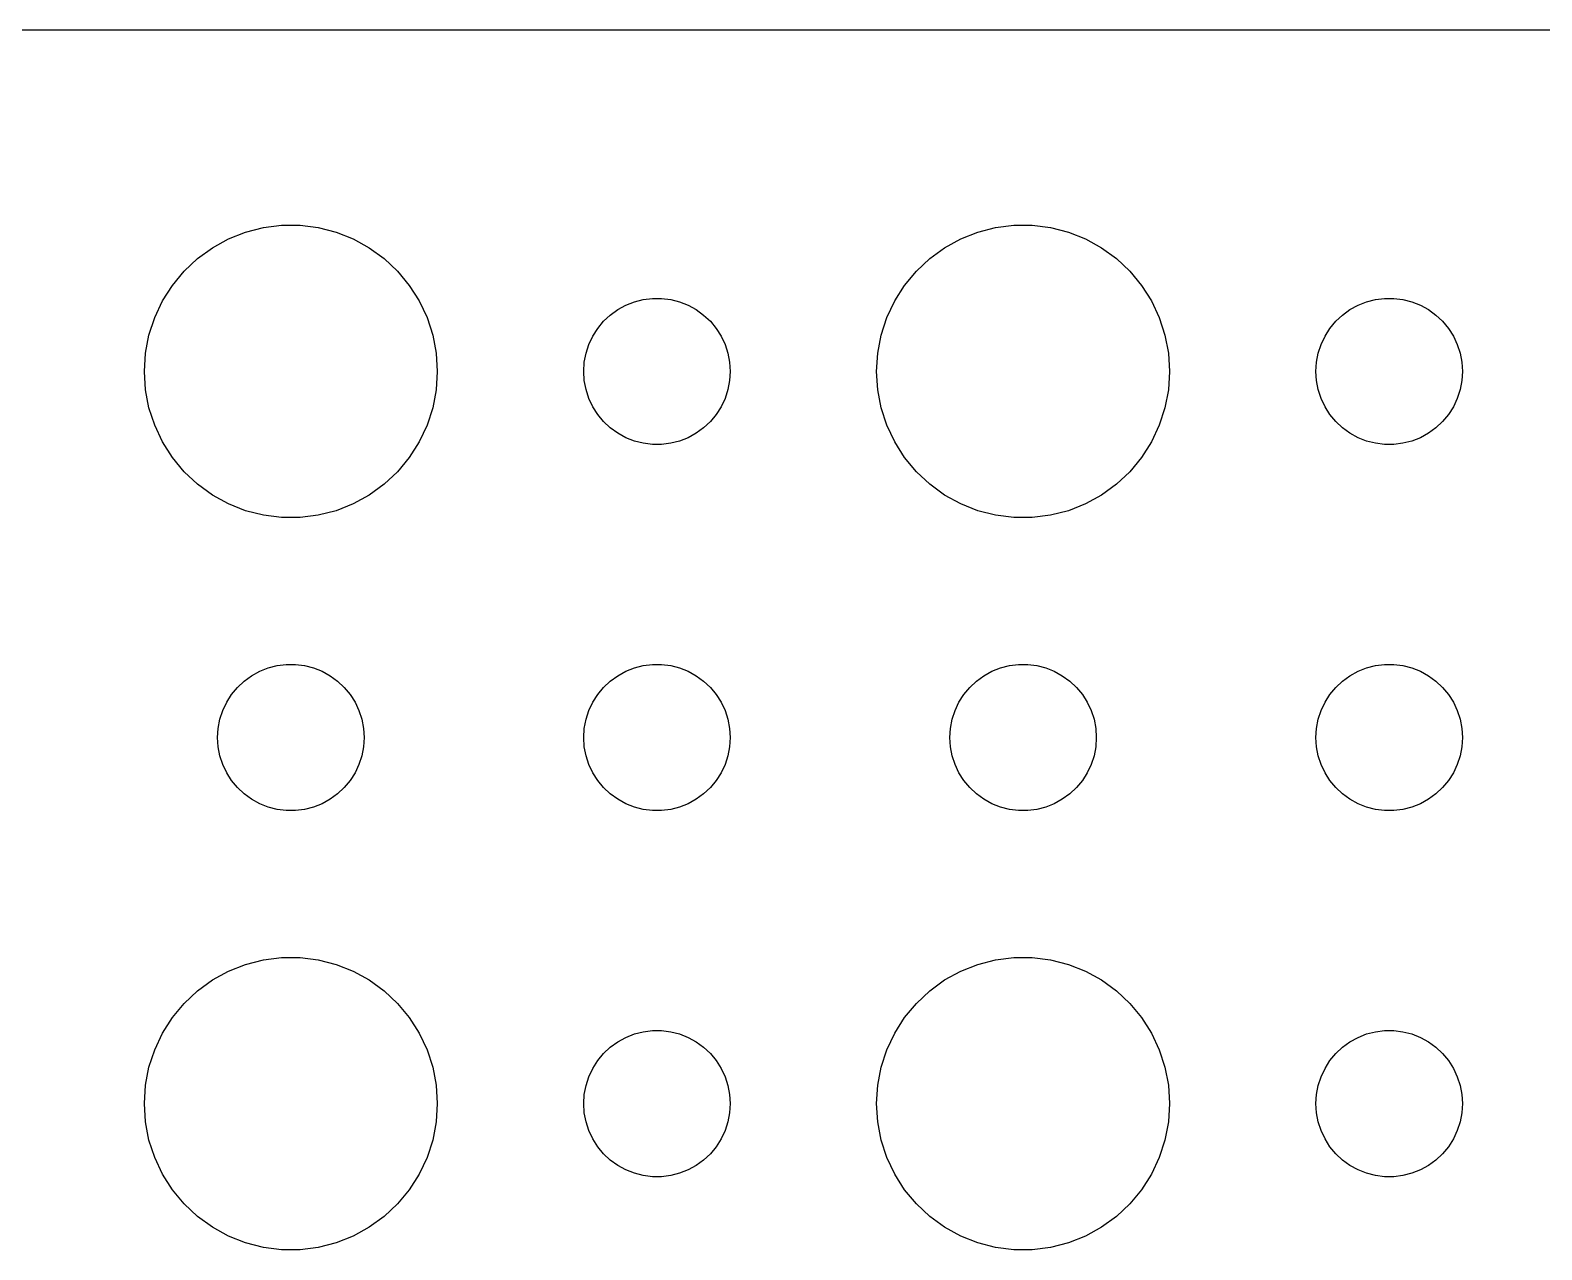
# Model space of a CAD drawing. Header units: metres. Extents: x -134 to 134, y 518 to 1078.
# Drawn here: x 32.16 to 63.12, y 825.01 to 849.99 of the extents above; entities that cross this region are included whole.
import ezdxf

# ---------------------------------------------------------------- set-up
doc = ezdxf.new("R2010")
doc.units = ezdxf.units.M

msp = doc.modelspace()

# ---------------------------------------------------------------- linework, layer by layer
for p, q in [((129.814, 849.99), (-129.814, 849.99)), ((36.5729, 845.853), (36.9379, 845.947)), ((36.9379, 845.947), (37.3116, 845.994)), ((37.3116, 845.994), (37.6884, 845.994)), ((37.6884, 845.994), (38.0621, 845.947)), ((38.0621, 845.947), (38.427, 845.853)), ((51.5729, 845.853), (51.9379, 845.947)), ((51.9379, 845.947), (52.3116, 845.994)), ((52.3116, 845.994), (52.6884, 845.994)), ((52.6884, 845.994), (53.0621, 845.947)), ((53.0621, 845.947), (53.427, 845.853)), ((35.8925, 845.533), (36.2227, 845.714)), ((36.2227, 845.714), (36.5729, 845.853)), ((38.427, 845.853), (38.7773, 845.714)), ((38.7773, 845.714), (39.1075, 845.533)), ((50.8925, 845.533), (51.2227, 845.714)), ((51.2227, 845.714), (51.5729, 845.853)), ((53.427, 845.853), (53.7773, 845.714)), ((53.7773, 845.714), (54.1075, 845.533)), ((35.3131, 845.054), (35.5877, 845.312)), ((35.5877, 845.312), (35.8925, 845.533)), ((39.1075, 845.533), (39.4123, 845.312)), ((39.4123, 845.312), (39.6869, 845.054)), ((50.3131, 845.054), (50.5877, 845.312)), ((50.5877, 845.312), (50.8925, 845.533)), ((54.1075, 845.533), (54.4123, 845.312)), ((54.4123, 845.312), (54.6869, 845.054)), ((35.0729, 844.763), (35.3131, 845.054)), ((39.6869, 845.054), (39.927, 844.763)), ((50.0729, 844.763), (50.3131, 845.054)), ((54.6869, 845.054), (54.927, 844.763)), ((34.8711, 844.445), (35.0729, 844.763)), ((39.927, 844.763), (40.1289, 844.445)), ((49.8711, 844.445), (50.0729, 844.763)), ((54.927, 844.763), (55.1289, 844.445)), ((34.7107, 844.104), (34.8711, 844.445)), ((40.1289, 844.445), (40.2893, 844.104)), ((44.3613, 844.357), (44.5365, 844.427)), ((44.5365, 844.427), (44.7189, 844.473)), ((44.7189, 844.473), (44.9058, 844.497)), ((44.9058, 844.497), (45.0942, 844.497)), ((45.0942, 844.497), (45.2811, 844.473)), ((45.2811, 844.473), (45.4635, 844.427)), ((45.4635, 844.427), (45.6387, 844.357)), ((49.7107, 844.104), (49.8711, 844.445)), ((55.1289, 844.445), (55.2893, 844.104)), ((59.3613, 844.357), (59.5365, 844.427)), ((59.5365, 844.427), (59.7189, 844.473)), ((59.7189, 844.473), (59.9058, 844.497)), ((59.9058, 844.497), (60.0942, 844.497)), ((60.0942, 844.497), (60.2811, 844.473)), ((60.2811, 844.473), (60.4635, 844.427)), ((60.4635, 844.427), (60.6387, 844.357)), ((34.5942, 843.746), (34.7107, 844.104)), ((40.2893, 844.104), (40.4057, 843.746)), ((43.9065, 844.027), (44.0439, 844.156)), ((44.0439, 844.156), (44.1963, 844.266)), ((44.1963, 844.266), (44.3613, 844.357)), ((45.6387, 844.357), (45.8037, 844.266)), ((45.8037, 844.266), (45.9561, 844.156)), ((45.9561, 844.156), (46.0934, 844.027)), ((49.5942, 843.746), (49.7107, 844.104)), ((55.2893, 844.104), (55.4057, 843.746)), ((58.9065, 844.027), (59.0439, 844.156)), ((59.0439, 844.156), (59.1963, 844.266)), ((59.1963, 844.266), (59.3613, 844.357)), ((60.6387, 844.357), (60.8037, 844.266)), ((60.8037, 844.266), (60.9561, 844.156)), ((60.9561, 844.156), (61.0934, 844.027)), ((43.6855, 843.723), (43.7865, 843.882)), ((43.7865, 843.882), (43.9065, 844.027)), ((46.0934, 844.027), (46.2135, 843.882)), ((46.2135, 843.882), (46.3145, 843.723)), ((58.6855, 843.723), (58.7865, 843.882)), ((58.7865, 843.882), (58.9065, 844.027)), ((61.0934, 844.027), (61.2135, 843.882)), ((61.2135, 843.882), (61.3145, 843.723)), ((34.5237, 843.376), (34.5942, 843.746)), ((40.4057, 843.746), (40.4763, 843.376)), ((43.5471, 843.373), (43.6053, 843.552)), ((43.6053, 843.552), (43.6855, 843.723)), ((46.3145, 843.723), (46.3947, 843.552)), ((46.3947, 843.552), (46.4529, 843.373)), ((49.5237, 843.376), (49.5942, 843.746)), ((55.4057, 843.746), (55.4763, 843.376)), ((58.5471, 843.373), (58.6053, 843.552)), ((58.6053, 843.552), (58.6855, 843.723)), ((61.3145, 843.723), (61.3947, 843.552)), ((61.3947, 843.552), (61.4529, 843.373)), ((34.5, 843), (34.5237, 843.376)), ((40.4763, 843.376), (40.5, 843)), ((43.5, 843), (43.5118, 843.188)), ((43.5118, 843.188), (43.5471, 843.373)), ((46.4529, 843.373), (46.4882, 843.188)), ((46.4882, 843.188), (46.5, 843)), ((49.5, 843), (49.5237, 843.376)), ((55.4763, 843.376), (55.5, 843)), ((58.5, 843), (58.5118, 843.188)), ((58.5118, 843.188), (58.5471, 843.373)), ((61.4529, 843.373), (61.4882, 843.188)), ((61.4882, 843.188), (61.5, 843)), ((34.5237, 842.624), (34.5, 843)), ((40.5, 843), (40.4763, 842.624)), ((43.5118, 842.812), (43.5, 843)), ((46.5, 843), (46.4882, 842.812)), ((49.5237, 842.624), (49.5, 843)), ((55.5, 843), (55.4763, 842.624)), ((58.5118, 842.812), (58.5, 843)), ((61.5, 843), (61.4882, 842.812)), ((34.5942, 842.254), (34.5237, 842.624)), ((40.4763, 842.624), (40.4057, 842.254)), ((43.5471, 842.627), (43.5118, 842.812)), ((43.6053, 842.448), (43.5471, 842.627)), ((46.4529, 842.627), (46.3947, 842.448)), ((46.4882, 842.812), (46.4529, 842.627)), ((49.5942, 842.254), (49.5237, 842.624)), ((55.4763, 842.624), (55.4057, 842.254)), ((58.5471, 842.627), (58.5118, 842.812)), ((58.6053, 842.448), (58.5471, 842.627)), ((61.4529, 842.627), (61.3947, 842.448)), ((61.4882, 842.812), (61.4529, 842.627)), ((34.7107, 841.896), (34.5942, 842.254)), ((40.4057, 842.254), (40.2893, 841.896)), ((43.6855, 842.277), (43.6053, 842.448)), ((43.7865, 842.118), (43.6855, 842.277)), ((46.3145, 842.277), (46.2135, 842.118)), ((46.3947, 842.448), (46.3145, 842.277)), ((49.7107, 841.896), (49.5942, 842.254)), ((55.4057, 842.254), (55.2893, 841.896)), ((58.6855, 842.277), (58.6053, 842.448)), ((58.7865, 842.118), (58.6855, 842.277)), ((61.3145, 842.277), (61.2135, 842.118)), ((61.3947, 842.448), (61.3145, 842.277)), ((43.9065, 841.973), (43.7865, 842.118)), ((44.0439, 841.844), (43.9065, 841.973)), ((46.0934, 841.973), (45.9561, 841.844)), ((46.2135, 842.118), (46.0934, 841.973)), ((58.9065, 841.973), (58.7865, 842.118)), ((59.0439, 841.844), (58.9065, 841.973)), ((61.0934, 841.973), (60.9561, 841.844)), ((61.2135, 842.118), (61.0934, 841.973)), ((34.8711, 841.555), (34.7107, 841.896)), ((40.2893, 841.896), (40.1289, 841.555)), ((44.1963, 841.734), (44.0439, 841.844)), ((44.3613, 841.643), (44.1963, 841.734)), ((44.5365, 841.573), (44.3613, 841.643)), ((45.6387, 841.643), (45.4635, 841.573)), ((45.8037, 841.734), (45.6387, 841.643)), ((45.9561, 841.844), (45.8037, 841.734)), ((49.8711, 841.555), (49.7107, 841.896)), ((55.2893, 841.896), (55.1289, 841.555)), ((59.1963, 841.734), (59.0439, 841.844)), ((59.3613, 841.643), (59.1963, 841.734)), ((59.5365, 841.573), (59.3613, 841.643)), ((60.6387, 841.643), (60.4635, 841.573)), ((60.8037, 841.734), (60.6387, 841.643)), ((60.9561, 841.844), (60.8037, 841.734)), ((35.0729, 841.237), (34.8711, 841.555)), ((40.1289, 841.555), (39.927, 841.237)), ((44.7189, 841.527), (44.5365, 841.573)), ((44.9058, 841.503), (44.7189, 841.527)), ((45.0942, 841.503), (44.9058, 841.503)), ((45.2811, 841.527), (45.0942, 841.503)), ((45.4635, 841.573), (45.2811, 841.527)), ((50.0729, 841.237), (49.8711, 841.555)), ((55.1289, 841.555), (54.927, 841.237)), ((59.7189, 841.527), (59.5365, 841.573)), ((59.9058, 841.503), (59.7189, 841.527)), ((60.0942, 841.503), (59.9058, 841.503)), ((60.2811, 841.527), (60.0942, 841.503)), ((60.4635, 841.573), (60.2811, 841.527)), ((35.3131, 840.946), (35.0729, 841.237)), ((39.927, 841.237), (39.6869, 840.946)), ((50.3131, 840.946), (50.0729, 841.237)), ((54.927, 841.237), (54.6869, 840.946)), ((35.5877, 840.688), (35.3131, 840.946)), ((35.8925, 840.467), (35.5877, 840.688)), ((39.4123, 840.688), (39.1075, 840.467)), ((39.6869, 840.946), (39.4123, 840.688)), ((50.5877, 840.688), (50.3131, 840.946)), ((50.8925, 840.467), (50.5877, 840.688)), ((54.4123, 840.688), (54.1075, 840.467)), ((54.6869, 840.946), (54.4123, 840.688)), ((36.2227, 840.286), (35.8925, 840.467)), ((39.1075, 840.467), (38.7773, 840.286)), ((51.2227, 840.286), (50.8925, 840.467)), ((54.1075, 840.467), (53.7773, 840.286)), ((36.5729, 840.147), (36.2227, 840.286)), ((36.9379, 840.053), (36.5729, 840.147)), ((37.3116, 840.006), (36.9379, 840.053)), ((38.0621, 840.053), (37.6884, 840.006)), ((38.427, 840.147), (38.0621, 840.053)), ((38.7773, 840.286), (38.427, 840.147)), ((51.5729, 840.147), (51.2227, 840.286)), ((51.9379, 840.053), (51.5729, 840.147)), ((52.3116, 840.006), (51.9379, 840.053)), ((53.0621, 840.053), (52.6884, 840.006)), ((53.427, 840.147), (53.0621, 840.053)), ((53.7773, 840.286), (53.427, 840.147)), ((37.6884, 840.006), (37.3116, 840.006)), ((52.6884, 840.006), (52.3116, 840.006)), ((37.0365, 836.927), (37.2189, 836.973)), ((37.2189, 836.973), (37.4058, 836.997)), ((37.4058, 836.997), (37.5942, 836.997)), ((37.5942, 836.997), (37.7811, 836.973)), ((37.7811, 836.973), (37.9635, 836.927)), ((44.5365, 836.927), (44.7189, 836.973)), ((44.7189, 836.973), (44.9058, 836.997)), ((44.9058, 836.997), (45.0942, 836.997)), ((45.0942, 836.997), (45.2811, 836.973)), ((45.2811, 836.973), (45.4635, 836.927)), ((52.0365, 836.927), (52.2189, 836.973)), ((52.2189, 836.973), (52.4058, 836.997)), ((52.4058, 836.997), (52.5942, 836.997)), ((52.5942, 836.997), (52.7811, 836.973)), ((52.7811, 836.973), (52.9635, 836.927)), ((59.5365, 836.927), (59.7189, 836.973)), ((59.7189, 836.973), (59.9058, 836.997)), ((59.9058, 836.997), (60.0942, 836.997)), ((60.0942, 836.997), (60.2811, 836.973)), ((60.2811, 836.973), (60.4635, 836.927)), ((36.4065, 836.527), (36.5439, 836.656)), ((36.5439, 836.656), (36.6963, 836.766)), ((36.6963, 836.766), (36.8613, 836.857)), ((36.8613, 836.857), (37.0365, 836.927)), ((37.9635, 836.927), (38.1387, 836.857)), ((38.1387, 836.857), (38.3037, 836.766)), ((38.3037, 836.766), (38.4561, 836.656)), ((38.4561, 836.656), (38.5934, 836.527)), ((43.9065, 836.527), (44.0439, 836.656)), ((44.0439, 836.656), (44.1963, 836.766)), ((44.1963, 836.766), (44.3613, 836.857)), ((44.3613, 836.857), (44.5365, 836.927)), ((45.4635, 836.927), (45.6387, 836.857)), ((45.6387, 836.857), (45.8037, 836.766)), ((45.8037, 836.766), (45.9561, 836.656)), ((45.9561, 836.656), (46.0934, 836.527)), ((51.4065, 836.527), (51.5439, 836.656)), ((51.5439, 836.656), (51.6963, 836.766)), ((51.6963, 836.766), (51.8613, 836.857)), ((51.8613, 836.857), (52.0365, 836.927)), ((52.9635, 836.927), (53.1387, 836.857)), ((53.1387, 836.857), (53.3037, 836.766)), ((53.3037, 836.766), (53.4561, 836.656)), ((53.4561, 836.656), (53.5934, 836.527)), ((58.9065, 836.527), (59.0439, 836.656)), ((59.0439, 836.656), (59.1963, 836.766)), ((59.1963, 836.766), (59.3613, 836.857)), ((59.3613, 836.857), (59.5365, 836.927)), ((60.4635, 836.927), (60.6387, 836.857)), ((60.6387, 836.857), (60.8037, 836.766)), ((60.8037, 836.766), (60.9561, 836.656)), ((60.9561, 836.656), (61.0934, 836.527)), ((36.1855, 836.223), (36.2865, 836.382)), ((36.2865, 836.382), (36.4065, 836.527)), ((38.5934, 836.527), (38.7135, 836.382)), ((38.7135, 836.382), (38.8145, 836.223)), ((43.6855, 836.223), (43.7865, 836.382)), ((43.7865, 836.382), (43.9065, 836.527)), ((46.0934, 836.527), (46.2135, 836.382)), ((46.2135, 836.382), (46.3145, 836.223)), ((51.1855, 836.223), (51.2865, 836.382)), ((51.2865, 836.382), (51.4065, 836.527)), ((53.5934, 836.527), (53.7135, 836.382)), ((53.7135, 836.382), (53.8145, 836.223)), ((58.6855, 836.223), (58.7865, 836.382)), ((58.7865, 836.382), (58.9065, 836.527)), ((61.0934, 836.527), (61.2135, 836.382)), ((61.2135, 836.382), (61.3145, 836.223)), ((36.0471, 835.873), (36.1053, 836.052)), ((36.1053, 836.052), (36.1855, 836.223)), ((38.8145, 836.223), (38.8947, 836.052)), ((38.8947, 836.052), (38.9529, 835.873)), ((43.5471, 835.873), (43.6053, 836.052)), ((43.6053, 836.052), (43.6855, 836.223)), ((46.3145, 836.223), (46.3947, 836.052)), ((46.3947, 836.052), (46.4529, 835.873)), ((51.0471, 835.873), (51.1053, 836.052)), ((51.1053, 836.052), (51.1855, 836.223)), ((53.8145, 836.223), (53.8947, 836.052)), ((53.8947, 836.052), (53.9529, 835.873)), ((58.5471, 835.873), (58.6053, 836.052)), ((58.6053, 836.052), (58.6855, 836.223)), ((61.3145, 836.223), (61.3947, 836.052)), ((61.3947, 836.052), (61.4529, 835.873)), ((36.0118, 835.688), (36.0471, 835.873)), ((38.9529, 835.873), (38.9882, 835.688)), ((43.5118, 835.688), (43.5471, 835.873)), ((46.4529, 835.873), (46.4882, 835.688)), ((51.0118, 835.688), (51.0471, 835.873)), ((53.9529, 835.873), (53.9882, 835.688)), ((58.5118, 835.688), (58.5471, 835.873)), ((61.4529, 835.873), (61.4882, 835.688)), ((36, 835.5), (36.0118, 835.688)), ((36.0118, 835.312), (36, 835.5)), ((38.9882, 835.688), (39, 835.5)), ((39, 835.5), (38.9882, 835.312)), ((43.5, 835.5), (43.5118, 835.688)), ((43.5118, 835.312), (43.5, 835.5)), ((46.4882, 835.688), (46.5, 835.5)), ((46.5, 835.5), (46.4882, 835.312)), ((51, 835.5), (51.0118, 835.688)), ((51.0118, 835.312), (51, 835.5)), ((53.9882, 835.688), (54, 835.5)), ((54, 835.5), (53.9882, 835.312)), ((58.5, 835.5), (58.5118, 835.688)), ((58.5118, 835.312), (58.5, 835.5)), ((61.4882, 835.688), (61.5, 835.5)), ((61.5, 835.5), (61.4882, 835.312)), ((36.0471, 835.127), (36.0118, 835.312)), ((36.1053, 834.948), (36.0471, 835.127)), ((38.9529, 835.127), (38.8947, 834.948)), ((38.9882, 835.312), (38.9529, 835.127)), ((43.5471, 835.127), (43.5118, 835.312)), ((43.6053, 834.948), (43.5471, 835.127)), ((46.4529, 835.127), (46.3947, 834.948)), ((46.4882, 835.312), (46.4529, 835.127)), ((51.0471, 835.127), (51.0118, 835.312)), ((51.1053, 834.948), (51.0471, 835.127)), ((53.9529, 835.127), (53.8947, 834.948)), ((53.9882, 835.312), (53.9529, 835.127)), ((58.5471, 835.127), (58.5118, 835.312)), ((58.6053, 834.948), (58.5471, 835.127)), ((61.4529, 835.127), (61.3947, 834.948)), ((61.4882, 835.312), (61.4529, 835.127)), ((36.1855, 834.777), (36.1053, 834.948)), ((38.8947, 834.948), (38.8145, 834.777)), ((43.6855, 834.777), (43.6053, 834.948)), ((46.3947, 834.948), (46.3145, 834.777)), ((51.1855, 834.777), (51.1053, 834.948)), ((53.8947, 834.948), (53.8145, 834.777)), ((58.6855, 834.777), (58.6053, 834.948)), ((61.3947, 834.948), (61.3145, 834.777)), ((36.2865, 834.618), (36.1855, 834.777)), ((36.4065, 834.473), (36.2865, 834.618)), ((38.7135, 834.618), (38.5934, 834.473)), ((38.8145, 834.777), (38.7135, 834.618)), ((43.7865, 834.618), (43.6855, 834.777)), ((43.9065, 834.473), (43.7865, 834.618)), ((46.2135, 834.618), (46.0934, 834.473)), ((46.3145, 834.777), (46.2135, 834.618)), ((51.2865, 834.618), (51.1855, 834.777)), ((51.4065, 834.473), (51.2865, 834.618)), ((53.7135, 834.618), (53.5934, 834.473)), ((53.8145, 834.777), (53.7135, 834.618)), ((58.7865, 834.618), (58.6855, 834.777)), ((58.9065, 834.473), (58.7865, 834.618)), ((61.2135, 834.618), (61.0934, 834.473)), ((61.3145, 834.777), (61.2135, 834.618)), ((36.5439, 834.344), (36.4065, 834.473)), ((36.6963, 834.234), (36.5439, 834.344)), ((36.8613, 834.143), (36.6963, 834.234)), ((38.3037, 834.234), (38.1387, 834.143)), ((38.4561, 834.344), (38.3037, 834.234)), ((38.5934, 834.473), (38.4561, 834.344)), ((44.0439, 834.344), (43.9065, 834.473)), ((44.1963, 834.234), (44.0439, 834.344)), ((44.3613, 834.143), (44.1963, 834.234)), ((45.8037, 834.234), (45.6387, 834.143)), ((45.9561, 834.344), (45.8037, 834.234)), ((46.0934, 834.473), (45.9561, 834.344)), ((51.5439, 834.344), (51.4065, 834.473)), ((51.6963, 834.234), (51.5439, 834.344)), ((51.8613, 834.143), (51.6963, 834.234)), ((53.3037, 834.234), (53.1387, 834.143)), ((53.4561, 834.344), (53.3037, 834.234)), ((53.5934, 834.473), (53.4561, 834.344)), ((59.0439, 834.344), (58.9065, 834.473)), ((59.1963, 834.234), (59.0439, 834.344)), ((59.3613, 834.143), (59.1963, 834.234)), ((60.8037, 834.234), (60.6387, 834.143)), ((60.9561, 834.344), (60.8037, 834.234)), ((61.0934, 834.473), (60.9561, 834.344)), ((37.0365, 834.073), (36.8613, 834.143)), ((37.2189, 834.027), (37.0365, 834.073)), ((37.4058, 834.003), (37.2189, 834.027)), ((37.5942, 834.003), (37.4058, 834.003)), ((37.7811, 834.027), (37.5942, 834.003)), ((37.9635, 834.073), (37.7811, 834.027)), ((38.1387, 834.143), (37.9635, 834.073)), ((44.5365, 834.073), (44.3613, 834.143)), ((44.7189, 834.027), (44.5365, 834.073)), ((44.9058, 834.003), (44.7189, 834.027)), ((45.0942, 834.003), (44.9058, 834.003)), ((45.2811, 834.027), (45.0942, 834.003)), ((45.4635, 834.073), (45.2811, 834.027)), ((45.6387, 834.143), (45.4635, 834.073)), ((52.0365, 834.073), (51.8613, 834.143)), ((52.2189, 834.027), (52.0365, 834.073)), ((52.4058, 834.003), (52.2189, 834.027)), ((52.5942, 834.003), (52.4058, 834.003)), ((52.7811, 834.027), (52.5942, 834.003)), ((52.9635, 834.073), (52.7811, 834.027)), ((53.1387, 834.143), (52.9635, 834.073)), ((59.5365, 834.073), (59.3613, 834.143)), ((59.7189, 834.027), (59.5365, 834.073)), ((59.9058, 834.003), (59.7189, 834.027)), ((60.0942, 834.003), (59.9058, 834.003)), ((60.2811, 834.027), (60.0942, 834.003)), ((60.4635, 834.073), (60.2811, 834.027)), ((60.6387, 834.143), (60.4635, 834.073)), ((36.2227, 830.714), (36.5729, 830.853)), ((36.5729, 830.853), (36.9379, 830.947)), ((36.9379, 830.947), (37.3116, 830.994)), ((37.3116, 830.994), (37.6884, 830.994)), ((37.6884, 830.994), (38.0621, 830.947)), ((38.0621, 830.947), (38.427, 830.853)), ((38.427, 830.853), (38.7773, 830.714)), ((51.2227, 830.714), (51.5729, 830.853)), ((51.5729, 830.853), (51.9379, 830.947)), ((51.9379, 830.947), (52.3116, 830.994)), ((52.3116, 830.994), (52.6884, 830.994)), ((52.6884, 830.994), (53.0621, 830.947)), ((53.0621, 830.947), (53.427, 830.853)), ((53.427, 830.853), (53.7773, 830.714)), ((35.5877, 830.312), (35.8925, 830.533)), ((35.8925, 830.533), (36.2227, 830.714)), ((38.7773, 830.714), (39.1075, 830.533)), ((39.1075, 830.533), (39.4123, 830.312)), ((50.5877, 830.312), (50.8925, 830.533)), ((50.8925, 830.533), (51.2227, 830.714)), ((53.7773, 830.714), (54.1075, 830.533)), ((54.1075, 830.533), (54.4123, 830.312)), ((35.3131, 830.054), (35.5877, 830.312)), ((39.4123, 830.312), (39.6869, 830.054)), ((50.3131, 830.054), (50.5877, 830.312)), ((54.4123, 830.312), (54.6869, 830.054)), ((35.0729, 829.763), (35.3131, 830.054)), ((39.6869, 830.054), (39.927, 829.763)), ((50.0729, 829.763), (50.3131, 830.054)), ((54.6869, 830.054), (54.927, 829.763)), ((34.8711, 829.445), (35.0729, 829.763)), ((39.927, 829.763), (40.1289, 829.445)), ((49.8711, 829.445), (50.0729, 829.763)), ((54.927, 829.763), (55.1289, 829.445)), ((34.7107, 829.104), (34.8711, 829.445)), ((40.1289, 829.445), (40.2893, 829.104)), ((44.0439, 829.156), (44.1963, 829.266)), ((44.1963, 829.266), (44.3613, 829.357)), ((44.3613, 829.357), (44.5365, 829.427)), ((44.5365, 829.427), (44.7189, 829.473)), ((44.7189, 829.473), (44.9058, 829.497)), ((44.9058, 829.497), (45.0942, 829.497)), ((45.0942, 829.497), (45.2811, 829.473)), ((45.2811, 829.473), (45.4635, 829.427)), ((45.4635, 829.427), (45.6387, 829.357)), ((45.6387, 829.357), (45.8037, 829.266)), ((45.8037, 829.266), (45.9561, 829.156)), ((49.7107, 829.104), (49.8711, 829.445)), ((55.1289, 829.445), (55.2893, 829.104)), ((59.0439, 829.156), (59.1963, 829.266)), ((59.1963, 829.266), (59.3613, 829.357)), ((59.3613, 829.357), (59.5365, 829.427)), ((59.5365, 829.427), (59.7189, 829.473)), ((59.7189, 829.473), (59.9058, 829.497)), ((59.9058, 829.497), (60.0942, 829.497)), ((60.0942, 829.497), (60.2811, 829.473)), ((60.2811, 829.473), (60.4635, 829.427)), ((60.4635, 829.427), (60.6387, 829.357)), ((60.6387, 829.357), (60.8037, 829.266)), ((60.8037, 829.266), (60.9561, 829.156)), ((34.5942, 828.746), (34.7107, 829.104)), ((40.2893, 829.104), (40.4057, 828.746)), ((43.7865, 828.882), (43.9065, 829.027)), ((43.9065, 829.027), (44.0439, 829.156)), ((45.9561, 829.156), (46.0934, 829.027)), ((46.0934, 829.027), (46.2135, 828.882)), ((49.5942, 828.746), (49.7107, 829.104)), ((55.2893, 829.104), (55.4057, 828.746)), ((58.7865, 828.882), (58.9065, 829.027)), ((58.9065, 829.027), (59.0439, 829.156)), ((60.9561, 829.156), (61.0934, 829.027)), ((61.0934, 829.027), (61.2135, 828.882)), ((34.5237, 828.376), (34.5942, 828.746)), ((40.4057, 828.746), (40.4763, 828.376)), ((43.6053, 828.552), (43.6855, 828.723)), ((43.6855, 828.723), (43.7865, 828.882)), ((46.2135, 828.882), (46.3145, 828.723)), ((46.3145, 828.723), (46.3947, 828.552)), ((49.5237, 828.376), (49.5942, 828.746)), ((55.4057, 828.746), (55.4763, 828.376)), ((58.6053, 828.552), (58.6855, 828.723)), ((58.6855, 828.723), (58.7865, 828.882)), ((61.2135, 828.882), (61.3145, 828.723)), ((61.3145, 828.723), (61.3947, 828.552)), ((34.5, 828), (34.5237, 828.376)), ((40.4763, 828.376), (40.5, 828)), ((43.5118, 828.188), (43.5471, 828.373)), ((43.5471, 828.373), (43.6053, 828.552)), ((46.3947, 828.552), (46.4529, 828.373)), ((46.4529, 828.373), (46.4882, 828.188)), ((49.5, 828), (49.5237, 828.376)), ((55.4763, 828.376), (55.5, 828)), ((58.5118, 828.188), (58.5471, 828.373)), ((58.5471, 828.373), (58.6053, 828.552)), ((61.3947, 828.552), (61.4529, 828.373)), ((61.4529, 828.373), (61.4882, 828.188)), ((34.5237, 827.624), (34.5, 828)), ((40.5, 828), (40.4763, 827.624)), ((43.5, 828), (43.5118, 828.188)), ((43.5118, 827.812), (43.5, 828)), ((46.4882, 828.188), (46.5, 828)), ((46.5, 828), (46.4882, 827.812)), ((49.5237, 827.624), (49.5, 828)), ((55.5, 828), (55.4763, 827.624)), ((58.5, 828), (58.5118, 828.188)), ((58.5118, 827.812), (58.5, 828)), ((61.4882, 828.188), (61.5, 828)), ((61.5, 828), (61.4882, 827.812)), ((43.5471, 827.627), (43.5118, 827.812)), ((46.4882, 827.812), (46.4529, 827.627)), ((58.5471, 827.627), (58.5118, 827.812)), ((61.4882, 827.812), (61.4529, 827.627)), ((34.5942, 827.254), (34.5237, 827.624)), ((40.4763, 827.624), (40.4057, 827.254)), ((43.6053, 827.448), (43.5471, 827.627)), ((43.6855, 827.277), (43.6053, 827.448)), ((46.3947, 827.448), (46.3145, 827.277)), ((46.4529, 827.627), (46.3947, 827.448)), ((49.5942, 827.254), (49.5237, 827.624)), ((55.4763, 827.624), (55.4057, 827.254)), ((58.6053, 827.448), (58.5471, 827.627)), ((58.6855, 827.277), (58.6053, 827.448)), ((61.3947, 827.448), (61.3145, 827.277)), ((61.4529, 827.627), (61.3947, 827.448)), ((34.7107, 826.896), (34.5942, 827.254)), ((40.4057, 827.254), (40.2893, 826.896)), ((43.7865, 827.118), (43.6855, 827.277)), ((43.9065, 826.973), (43.7865, 827.118)), ((46.2135, 827.118), (46.0934, 826.973)), ((46.3145, 827.277), (46.2135, 827.118)), ((49.7107, 826.896), (49.5942, 827.254)), ((55.4057, 827.254), (55.2893, 826.896)), ((58.7865, 827.118), (58.6855, 827.277)), ((58.9065, 826.973), (58.7865, 827.118)), ((61.2135, 827.118), (61.0934, 826.973)), ((61.3145, 827.277), (61.2135, 827.118)), ((34.8711, 826.555), (34.7107, 826.896)), ((40.2893, 826.896), (40.1289, 826.555)), ((44.0439, 826.844), (43.9065, 826.973)), ((44.1963, 826.734), (44.0439, 826.844)), ((44.3613, 826.643), (44.1963, 826.734)), ((45.8037, 826.734), (45.6387, 826.643)), ((45.9561, 826.844), (45.8037, 826.734)), ((46.0934, 826.973), (45.9561, 826.844)), ((49.8711, 826.555), (49.7107, 826.896)), ((55.2893, 826.896), (55.1289, 826.555)), ((59.0439, 826.844), (58.9065, 826.973)), ((59.1963, 826.734), (59.0439, 826.844)), ((59.3613, 826.643), (59.1963, 826.734)), ((60.8037, 826.734), (60.6387, 826.643)), ((60.9561, 826.844), (60.8037, 826.734)), ((61.0934, 826.973), (60.9561, 826.844)), ((35.0729, 826.237), (34.8711, 826.555)), ((40.1289, 826.555), (39.927, 826.237)), ((44.5365, 826.573), (44.3613, 826.643)), ((44.7189, 826.527), (44.5365, 826.573)), ((44.9058, 826.503), (44.7189, 826.527)), ((45.0942, 826.503), (44.9058, 826.503)), ((45.2811, 826.527), (45.0942, 826.503)), ((45.4635, 826.573), (45.2811, 826.527)), ((45.6387, 826.643), (45.4635, 826.573)), ((50.0729, 826.237), (49.8711, 826.555)), ((55.1289, 826.555), (54.927, 826.237)), ((59.5365, 826.573), (59.3613, 826.643)), ((59.7189, 826.527), (59.5365, 826.573)), ((59.9058, 826.503), (59.7189, 826.527)), ((60.0942, 826.503), (59.9058, 826.503)), ((60.2811, 826.527), (60.0942, 826.503)), ((60.4635, 826.573), (60.2811, 826.527)), ((60.6387, 826.643), (60.4635, 826.573)), ((35.3131, 825.946), (35.0729, 826.237)), ((39.927, 826.237), (39.6869, 825.946)), ((50.3131, 825.946), (50.0729, 826.237)), ((54.927, 826.237), (54.6869, 825.946)), ((35.5877, 825.688), (35.3131, 825.946)), ((39.6869, 825.946), (39.4123, 825.688)), ((50.5877, 825.688), (50.3131, 825.946)), ((54.6869, 825.946), (54.4123, 825.688)), ((35.8925, 825.467), (35.5877, 825.688)), ((39.4123, 825.688), (39.1075, 825.467)), ((50.8925, 825.467), (50.5877, 825.688)), ((54.4123, 825.688), (54.1075, 825.467)), ((36.2227, 825.286), (35.8925, 825.467)), ((36.5729, 825.147), (36.2227, 825.286)), ((38.7773, 825.286), (38.427, 825.147)), ((39.1075, 825.467), (38.7773, 825.286)), ((51.2227, 825.286), (50.8925, 825.467)), ((51.5729, 825.147), (51.2227, 825.286)), ((53.7773, 825.286), (53.427, 825.147)), ((54.1075, 825.467), (53.7773, 825.286)), ((36.9379, 825.053), (36.5729, 825.147)), ((37.3116, 825.006), (36.9379, 825.053)), ((37.6884, 825.006), (37.3116, 825.006)), ((38.0621, 825.053), (37.6884, 825.006)), ((38.427, 825.147), (38.0621, 825.053)), ((51.9379, 825.053), (51.5729, 825.147)), ((52.3116, 825.006), (51.9379, 825.053)), ((52.6884, 825.006), (52.3116, 825.006)), ((53.0621, 825.053), (52.6884, 825.006)), ((53.427, 825.147), (53.0621, 825.053))]:
    msp.add_line(p, q)

doc.saveas('drawing.dxf')
